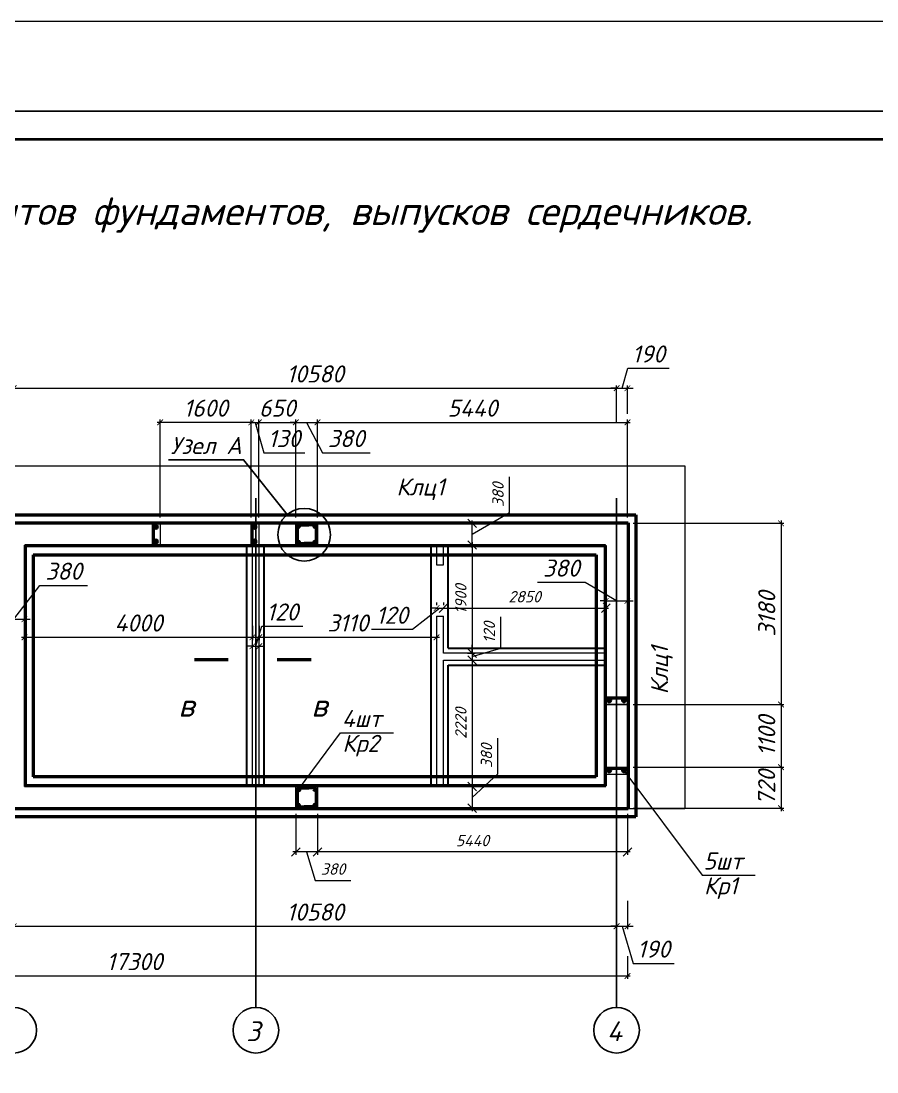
# Model space of a CAD drawing. Extents: x 108150 to 142535, y -18867 to -9422.
# Drawn here: x 135373.8 to 135524, y -16720 to -16535.5 of the extents above; entities that cross this region are included whole.
import ezdxf
from ezdxf.enums import TextEntityAlignment as Align

# ---------------------------------------------------------------- set-up
doc = ezdxf.new("R2010")
doc.units = 0
doc.header["$MEASUREMENT"] = 0
doc.header["$PDMODE"] = 32
doc.header["$PDSIZE"] = 0.6
doc.layers.add('Выносные', color=8, linetype='Continuous', lineweight=15)
doc.styles.add('ГОСТ -3', font='isocpeui.ttf', dxfattribs={"height": 3})
doc.styles.add('ГОСТ 300', font='isocpeui.ttf', dxfattribs={"height": 300})
doc.styles.add('ГОСТ-2', font='isocpeui.ttf', dxfattribs={"oblique": 1, "height": 2})
doc.dimstyles.new('100-2', dxfattribs={"dimscale": 0, "dimtxt": 2, "dimasz": 1.5, "dimexe": 0.5, "dimexo": 1, "dimgap": 1, "dimtad": 1, "dimdec": 0, "dimlfac": 100, "dimdsep": 46, "dimtxsty": 'ГОСТ-2', "dimblk": 'OBLIQUE', "dimcen": 2, "dimdle": 0.5, "dimclrd": 7, "dimclre": 7, "dimclrt": 7, "dimadec": 0, "dimazin": 0, "dimtfac": 1, "dimtdec": 0, "dimtmove": 0, "dimatfit": 3, "dimfxl": 2, "dimlwd": 15, "dimlwe": 15, "dimarcsym": 0})
doc.dimstyles.new('100-3А', dxfattribs={"dimtxt": 3, "dimasz": 1, "dimexe": 0.5, "dimexo": 1, "dimgap": 1, "dimtad": 1, "dimdec": 0, "dimlfac": 100, "dimtxsty": 'ГОСТ -3', "dimblk": 'ARCHTICK', "dimcen": 2.5, "dimdle": 0.5, "dimclrd": 7, "dimclre": 7, "dimclrt": 7, "dimadec": 0, "dimazin": 0, "dimtfac": 1, "dimtdec": 0, "dimtmove": 0, "dimatfit": 0, "dimldrblk": 'DOT', "dimfxl": 1, "dimlwd": 15, "dimlwe": 15, "dimarcsym": 0})

# ---------------------------------------------------------------- blocks, each defined once
blk = doc.blocks.new('_ArchTick')
at = {"color": 0, "linetype": 'ByBlock', "const_width": 0.15}
blk.add_lwpolyline([(-0.5, -0.5), (0.5, 0.5)], dxfattribs=at)
blk = doc.blocks.new('_Dot')
at = {"color": 0, "linetype": 'ByBlock', "lineweight": -2}
blk.add_line((-0.5, 0), (-1, 0), dxfattribs=at)
at = {"color": 0, "linetype": 'ByBlock', "const_width": 0.5}
blk.add_lwpolyline([(-0.25, 0, 1), (0.25, 0, 1)], format="xyb", close=True, dxfattribs=at)
blk = doc.blocks.new('*D2676')
at = {"color": 7, "lineweight": 15, "transparency": 16777216}
for p, q in [((135415.04, -16645.25), (135416.09, -16641.75)), ((135416.09, -16641.75), (135423.29, -16641.75)), ((135414.44, -16645.25), (135413.44, -16645.25)), ((135414.44, -16646.85), (135414.44, -16644.75)), ((135414.44, -16645.25), (135415.64, -16645.25)), ((135414.44, -16645.25), (135415.64, -16645.25)), ((135415.64, -16646.85), (135415.64, -16644.75)), ((135415.64, -16645.25), (135416.64, -16645.25))]:
    blk.add_line(p, q, dxfattribs=at)
at = {"layer": 'Defpoints', "color": 0, "lineweight": 0, "transparency": 16777216}
for p in [(135415.64, -16645.25), (135414.44, -16647.85), (135415.64, -16647.85)]:
    blk.add_point(p, dxfattribs=at)
at = {"color": 7, "lineweight": 15, "transparency": 16777216}
blk.add_blockref('_ArchTick', (135414.44, -16645.25), dxfattribs=at)
at = {"color": 7, "lineweight": 15, "transparency": 16777216, "rotation": 180}
blk.add_blockref('_ArchTick', (135415.64, -16645.25), dxfattribs=at)
at = {"color": 7, "lineweight": 25, "transparency": 16777216, "insert": (135419.69, -16639.25), "char_height": 3, "attachment_point": 5, "style": 'ГОСТ -3'}
blk.add_mtext('120', dxfattribs=at)
blk = doc.blocks.new('*D2864')
at = {"color": 7, "lineweight": 15, "transparency": 16777216}
for p, q in [((135372.54, -16640.52), (135377.13, -16634.59)), ((135377.13, -16634.59), (135385.5, -16634.59)), ((135370.64, -16639.52), (135370.64, -16640.02)), ((135374.44, -16639.52), (135374.44, -16640.02)), ((135370.64, -16640.52), (135369.64, -16640.52)), ((135370.64, -16640.52), (135374.44, -16640.52)), ((135370.64, -16640.52), (135374.44, -16640.52)), ((135374.44, -16640.52), (135375.44, -16640.52))]:
    blk.add_line(p, q, dxfattribs=at)
at = {"layer": 'Defpoints', "color": 0, "lineweight": 0, "transparency": 16777216}
for p in [(135370.64, -16640.52), (135374.44, -16640.52), (135374.44, -16640.52)]:
    blk.add_point(p, dxfattribs=at)
at = {"color": 7, "lineweight": 15, "transparency": 16777216}
blk.add_blockref('_ArchTick', (135370.64, -16640.52), dxfattribs=at)
at = {"color": 7, "lineweight": 15, "transparency": 16777216, "rotation": 180}
blk.add_blockref('_ArchTick', (135374.44, -16640.52), dxfattribs=at)
at = {"color": 7, "lineweight": 25, "transparency": 16777216, "insert": (135381.32, -16632.09), "char_height": 3, "attachment_point": 5, "style": 'ГОСТ -3'}
blk.add_mtext('380', dxfattribs=at)
blk = doc.blocks.new('*D2677')
at = {"color": 7, "lineweight": 15, "transparency": 16777216}
for p, q in [((135472.83, -16634.05), (135464.46, -16634.05)), ((135478.34, -16637.3), (135472.83, -16634.05)), ((135476.44, -16636.29), (135476.44, -16637.8)), ((135480.24, -16636.29), (135480.24, -16637.8)), ((135476.44, -16637.3), (135475.44, -16637.3)), ((135476.44, -16637.3), (135480.24, -16637.3)), ((135476.44, -16637.3), (135480.24, -16637.3)), ((135480.24, -16637.3), (135481.24, -16637.3))]:
    blk.add_line(p, q, dxfattribs=at)
at = {"layer": 'Defpoints', "color": 0, "lineweight": 0, "transparency": 16777216}
for p in [(135476.44, -16635.29), (135480.24, -16635.29), (135480.24, -16637.3)]:
    blk.add_point(p, dxfattribs=at)
at = {"color": 7, "lineweight": 15, "transparency": 16777216}
blk.add_blockref('_ArchTick', (135476.44, -16637.3), dxfattribs=at)
at = {"color": 7, "lineweight": 15, "transparency": 16777216, "rotation": 180}
blk.add_blockref('_ArchTick', (135480.24, -16637.3), dxfattribs=at)
at = {"color": 7, "lineweight": 25, "transparency": 16777216, "insert": (135468.64, -16631.55), "char_height": 3, "attachment_point": 5, "style": 'ГОСТ -3'}
blk.add_mtext('380', dxfattribs=at)
blk = doc.blocks.new('*D2681')
at = {"color": 7, "lineweight": 15, "transparency": 16777216}
for p, q in [((135479.29, -16599.97), (135480.34, -16596.47)), ((135480.34, -16596.47), (135487.54, -16596.47)), ((135478.34, -16604.97), (135478.34, -16599.47)), ((135480.24, -16604.47), (135480.24, -16599.47)), ((135478.34, -16599.97), (135477.34, -16599.97)), ((135478.34, -16599.97), (135480.24, -16599.97)), ((135478.34, -16599.97), (135480.24, -16599.97)), ((135480.24, -16599.97), (135481.24, -16599.97))]:
    blk.add_line(p, q, dxfattribs=at)
at = {"layer": 'Defpoints', "color": 0, "lineweight": 0, "transparency": 16777216}
for p in [(135480.24, -16599.97), (135478.34, -16605.97), (135480.24, -16605.47)]:
    blk.add_point(p, dxfattribs=at)
at = {"color": 7, "lineweight": 15, "transparency": 16777216}
blk.add_blockref('_ArchTick', (135478.34, -16599.97), dxfattribs=at)
at = {"color": 7, "lineweight": 15, "transparency": 16777216, "rotation": 180}
blk.add_blockref('_ArchTick', (135480.24, -16599.97), dxfattribs=at)
at = {"color": 7, "lineweight": 25, "transparency": 16777216, "insert": (135483.94, -16593.97), "char_height": 3, "attachment_point": 5, "style": 'ГОСТ -3'}
blk.add_mtext('190', dxfattribs=at)
blk = doc.blocks.new('*D2682')
at = {"color": 7, "lineweight": 15, "transparency": 16777216}
for p, q in [((135507.19, -16623.19), (135507.19, -16655.99)), ((135481.24, -16623.69), (135507.69, -16623.69)), ((135481.24, -16655.49), (135507.69, -16655.49))]:
    blk.add_line(p, q, dxfattribs=at)
at = {"layer": 'Defpoints', "color": 0, "lineweight": 0, "transparency": 16777216}
for p in [(135480.24, -16623.69), (135480.24, -16655.49), (135507.19, -16655.49)]:
    blk.add_point(p, dxfattribs=at)
at = {"color": 7, "lineweight": 15, "transparency": 16777216}
for p, rotation in [((135507.19, -16623.69), 90), ((135507.19, -16655.49), 270)]:
    blk.add_blockref('_ArchTick', p, dxfattribs=dict(at, rotation=rotation))
at = {"color": 7, "lineweight": 25, "transparency": 16777216, "insert": (135504.69, -16639.59), "char_height": 3, "attachment_point": 5, "rotation": 90, "style": 'ГОСТ -3'}
blk.add_mtext('3180', dxfattribs=at)
blk = doc.blocks.new('*D2867')
at = {"color": 7, "lineweight": 15, "transparency": 16777216}
for p, q in [((135481.24, -16655.49), (135507.69, -16655.49)), ((135507.19, -16654.99), (135507.19, -16666.99)), ((135481.24, -16666.49), (135507.69, -16666.49))]:
    blk.add_line(p, q, dxfattribs=at)
at = {"layer": 'Defpoints', "color": 0, "lineweight": 0, "transparency": 16777216}
for p in [(135480.24, -16655.49), (135480.24, -16666.49), (135507.19, -16666.49)]:
    blk.add_point(p, dxfattribs=at)
at = {"color": 7, "lineweight": 15, "transparency": 16777216}
for p, rotation in [((135507.19, -16655.49), 90), ((135507.19, -16666.49), 270)]:
    blk.add_blockref('_ArchTick', p, dxfattribs=dict(at, rotation=rotation))
at = {"color": 7, "lineweight": 25, "transparency": 16777216, "insert": (135504.69, -16660.99), "char_height": 3, "attachment_point": 5, "rotation": 90, "style": 'ГОСТ -3'}
blk.add_mtext('1100', dxfattribs=at)
blk = doc.blocks.new('*D2868')
at = {"color": 7, "lineweight": 15, "transparency": 16777216}
for p, q in [((135481.24, -16666.49), (135507.69, -16666.49)), ((135507.19, -16665.99), (135507.19, -16674.19)), ((135481.24, -16673.69), (135507.69, -16673.69))]:
    blk.add_line(p, q, dxfattribs=at)
at = {"layer": 'Defpoints', "color": 0, "lineweight": 0, "transparency": 16777216}
for p in [(135480.24, -16666.49), (135480.24, -16673.69), (135507.19, -16673.69)]:
    blk.add_point(p, dxfattribs=at)
at = {"color": 7, "lineweight": 15, "transparency": 16777216}
for p, rotation in [((135507.19, -16666.49), 90), ((135507.19, -16673.69), 270)]:
    blk.add_blockref('_ArchTick', p, dxfattribs=dict(at, rotation=rotation))
at = {"color": 7, "lineweight": 25, "transparency": 16777216, "insert": (135504.67, -16670.09), "char_height": 3, "attachment_point": 5, "rotation": 90, "style": 'ГОСТ -3'}
blk.add_mtext('720', dxfattribs=at)
blk = doc.blocks.new('A$C2C831A7A')
at = {"lineweight": 25}
for points in [[(-0.95, 3.2, 1), (-0.15, 3.2, 1)], [(-0.95, 0.6, 1), (-0.15, 0.6, 1)]]:
    blk.add_hatch(color=7, dxfattribs=at).paths.add_polyline_path(points)
at = {"color": 7, "lineweight": 50}
blk.add_line((-0.15, 0.06), (-0.15, 3.69), dxfattribs=at)
at = {"color": 7, "lineweight": 25}
for centre in [(-0.55, 3.2), (-0.55, 0.6)]:
    blk.add_circle(centre, 0.4, dxfattribs=at)
blk = doc.blocks.new('A$C6C1B274A')
at = {"lineweight": 40}
for points in [[(0.3, 3.3, 1), (0.7, 3.3, 1)], [(3.1, 3.3, 1), (3.5, 3.3, 1)], [(0.3, 0.5, 1), (0.7, 0.5, 1)], [(3.1, 0.5, 1), (3.5, 0.5, 1)]]:
    blk.add_hatch(color=7, dxfattribs=at).paths.add_polyline_path(points)
at = {"color": 7, "lineweight": 40}
for p, q in [((0.19, 3.5), (2.31, 3.5)), ((0.3, 0.2), (0.3, 3.6)), ((3.61, 3.5), (1.49, 3.5)), ((3.5, 0.2), (3.5, 3.6)), ((0.19, 0.3), (2.31, 0.3)), ((3.61, 0.3), (1.49, 0.3))]:
    blk.add_line(p, q, dxfattribs=at)
for centre in [(0.5, 3.3), (3.3, 3.3), (0.5, 0.5), (3.3, 0.5)]:
    blk.add_circle(centre, 0.2, dxfattribs=at)
blk = doc.blocks.new('_Oblique')
at = {"color": 0, "linetype": 'ByBlock', "lineweight": -2}
blk.add_line((-0.5, -0.5), (0.5, 0.5), dxfattribs=at)
blk = doc.blocks.new('*D2871')
at = {"color": 7, "lineweight": 15, "transparency": 16777216}
for p, q in [((135425.84, -16674.69), (135425.84, -16681.87)), ((135480.24, -16674.69), (135480.24, -16681.87)), ((135480.74, -16681.37), (135425.34, -16681.37))]:
    blk.add_line(p, q, dxfattribs=at)
at = {"layer": 'Defpoints', "color": 0, "lineweight": 0, "transparency": 16777216}
for p in [(135425.84, -16673.69), (135480.24, -16673.69), (135425.84, -16681.37)]:
    blk.add_point(p, dxfattribs=at)
at = {"color": 7, "lineweight": 15, "transparency": 16777216, "xscale": 1.5, "yscale": 1.5, "zscale": 1.5, "rotation": 180}
blk.add_blockref('_Oblique', (135425.84, -16681.37), dxfattribs=at)
at = {"color": 7, "lineweight": 15, "transparency": 16777216, "xscale": 1.5, "yscale": 1.5, "zscale": 1.5}
blk.add_blockref('_Oblique', (135480.24, -16681.37), dxfattribs=at)
at = {"color": 7, "lineweight": 25, "transparency": 16777216, "insert": (135453.04, -16679.37), "char_height": 2, "attachment_point": 5, "style": 'ГОСТ-2'}
blk.add_mtext('5440', dxfattribs=at)
blk = doc.blocks.new('*D2872')
at = {"color": 7, "lineweight": 15, "transparency": 16777216}
for p, q in [((135422.04, -16674.69), (135422.04, -16681.87)), ((135425.84, -16674.69), (135425.84, -16681.87)), ((135426.34, -16681.37), (135421.54, -16681.37)), ((135423.94, -16681.37), (135425.44, -16686.37)), ((135425.44, -16686.37), (135431.73, -16686.37))]:
    blk.add_line(p, q, dxfattribs=at)
at = {"layer": 'Defpoints', "color": 0, "lineweight": 0, "transparency": 16777216}
for p in [(135422.04, -16673.69), (135425.84, -16673.69), (135422.04, -16681.37)]:
    blk.add_point(p, dxfattribs=at)
at = {"color": 7, "lineweight": 15, "transparency": 16777216, "xscale": 1.5, "yscale": 1.5, "zscale": 1.5, "rotation": 180}
blk.add_blockref('_Oblique', (135422.04, -16681.37), dxfattribs=at)
at = {"color": 7, "lineweight": 15, "transparency": 16777216, "xscale": 1.5, "yscale": 1.5, "zscale": 1.5}
blk.add_blockref('_Oblique', (135425.84, -16681.37), dxfattribs=at)
at = {"color": 7, "lineweight": 25, "transparency": 16777216, "insert": (135428.58, -16684.37), "char_height": 2, "attachment_point": 5, "style": 'ГОСТ-2'}
blk.add_mtext('380', dxfattribs=at)
blk = doc.blocks.new('*D2685')
at = {"color": 7, "lineweight": 15, "transparency": 16777216}
for p, q in [((135446.74, -16637.57), (135446.74, -16638.07)), ((135447.94, -16637.57), (135447.94, -16638.07)), ((135447.34, -16638.57), (135442.52, -16642.32)), ((135446.74, -16638.57), (135445.74, -16638.57)), ((135446.74, -16638.57), (135447.94, -16638.57)), ((135446.74, -16638.57), (135447.94, -16638.57)), ((135447.94, -16638.57), (135448.94, -16638.57)), ((135442.52, -16642.32), (135435.33, -16642.32))]:
    blk.add_line(p, q, dxfattribs=at)
at = {"layer": 'Defpoints', "color": 0, "lineweight": 0, "transparency": 16777216}
for p in [(135446.74, -16638.57), (135447.94, -16638.57), (135447.94, -16638.57)]:
    blk.add_point(p, dxfattribs=at)
at = {"color": 7, "lineweight": 15, "transparency": 16777216}
blk.add_blockref('_ArchTick', (135446.74, -16638.57), dxfattribs=at)
at = {"color": 7, "lineweight": 15, "transparency": 16777216, "rotation": 180}
blk.add_blockref('_ArchTick', (135447.94, -16638.57), dxfattribs=at)
at = {"color": 7, "lineweight": 25, "transparency": 16777216, "insert": (135438.93, -16639.82), "char_height": 3, "attachment_point": 5, "style": 'ГОСТ -3'}
blk.add_mtext('120', dxfattribs=at)
blk = doc.blocks.new('*D2686')
at = {"color": 7, "lineweight": 15, "transparency": 16777216}
for p, q in [((135447.94, -16637.57), (135447.94, -16638.07)), ((135476.44, -16637.57), (135476.44, -16639.07)), ((135447.44, -16638.57), (135476.94, -16638.57))]:
    blk.add_line(p, q, dxfattribs=at)
at = {"layer": 'Defpoints', "color": 0, "lineweight": 0, "transparency": 16777216}
for p in [(135476.44, -16636.57), (135447.94, -16638.57), (135476.44, -16638.57)]:
    blk.add_point(p, dxfattribs=at)
at = {"color": 7, "lineweight": 15, "transparency": 16777216, "xscale": 1.5, "yscale": 1.5, "zscale": 1.5, "rotation": 180}
blk.add_blockref('_Oblique', (135447.94, -16638.57), dxfattribs=at)
at = {"color": 7, "lineweight": 15, "transparency": 16777216, "xscale": 1.5, "yscale": 1.5, "zscale": 1.5}
blk.add_blockref('_Oblique', (135476.44, -16638.57), dxfattribs=at)
at = {"color": 7, "lineweight": 25, "transparency": 16777216, "insert": (135462.19, -16636.57), "char_height": 2, "attachment_point": 5, "style": 'ГОСТ-2'}
blk.add_mtext('2850', dxfattribs=at)
blk = doc.blocks.new('*D2687')
at = {"color": 7, "lineweight": 15, "transparency": 16777216}
for p, q in [((135453.01, -16626.99), (135453.01, -16646.99)), ((135452.15, -16627.49), (135453.51, -16627.49)), ((135452.15, -16646.49), (135453.51, -16646.49))]:
    blk.add_line(p, q, dxfattribs=at)
at = {"layer": 'Defpoints', "color": 0, "lineweight": 0, "transparency": 16777216}
for p in [(135451.15, -16627.49), (135451.15, -16646.49), (135453.01, -16646.49)]:
    blk.add_point(p, dxfattribs=at)
at = {"color": 7, "lineweight": 15, "transparency": 16777216, "xscale": 1.5, "yscale": 1.5, "zscale": 1.5}
for p, rotation in [((135453.01, -16627.49), 90), ((135453.01, -16646.49), 270)]:
    blk.add_blockref('_Oblique', p, dxfattribs=dict(at, rotation=rotation))
at = {"color": 7, "lineweight": 25, "transparency": 16777216, "insert": (135451.01, -16636.99), "char_height": 2, "attachment_point": 5, "rotation": 90, "style": 'ГОСТ-2'}
blk.add_mtext('1900', dxfattribs=at)
blk = doc.blocks.new('*D2688')
at = {"color": 7, "lineweight": 15, "transparency": 16777216}
for p, q in [((135458.01, -16645.59), (135458.01, -16640.1)), ((135453.01, -16646.49), (135453.01, -16644.99)), ((135453.01, -16647.09), (135458.01, -16645.59)), ((135452.15, -16646.49), (135453.51, -16646.49)), ((135453.01, -16646.49), (135453.01, -16647.69)), ((135453.01, -16646.49), (135453.01, -16647.69)), ((135448.94, -16647.69), (135453.51, -16647.69)), ((135453.01, -16647.69), (135453.01, -16649.19))]:
    blk.add_line(p, q, dxfattribs=at)
at = {"layer": 'Defpoints', "color": 0, "lineweight": 0, "transparency": 16777216}
for p in [(135451.15, -16646.49), (135447.94, -16647.69), (135453.01, -16647.69)]:
    blk.add_point(p, dxfattribs=at)
at = {"color": 7, "lineweight": 15, "transparency": 16777216, "xscale": 1.5, "yscale": 1.5, "zscale": 1.5}
for p, rotation in [((135453.01, -16646.49), 270), ((135453.01, -16647.69), 90)]:
    blk.add_blockref('_Oblique', p, dxfattribs=dict(at, rotation=rotation))
at = {"color": 7, "lineweight": 25, "transparency": 16777216, "insert": (135456.01, -16642.85), "char_height": 2, "attachment_point": 5, "rotation": 90, "style": 'ГОСТ-2'}
blk.add_mtext('120', dxfattribs=at)
blk = doc.blocks.new('*D2689')
at = {"color": 7, "lineweight": 15, "transparency": 16777216}
for p, q in [((135453.01, -16647.19), (135453.01, -16670.39)), ((135448.94, -16647.69), (135453.51, -16647.69)), ((135448.94, -16669.89), (135453.51, -16669.89))]:
    blk.add_line(p, q, dxfattribs=at)
at = {"layer": 'Defpoints', "color": 0, "lineweight": 0, "transparency": 16777216}
for p in [(135447.94, -16647.69), (135447.94, -16669.89), (135453.01, -16669.89)]:
    blk.add_point(p, dxfattribs=at)
at = {"color": 7, "lineweight": 15, "transparency": 16777216, "xscale": 1.5, "yscale": 1.5, "zscale": 1.5}
for p, rotation in [((135453.01, -16647.69), 90), ((135453.01, -16669.89), 270)]:
    blk.add_blockref('_Oblique', p, dxfattribs=dict(at, rotation=rotation))
at = {"color": 7, "lineweight": 25, "transparency": 16777216, "insert": (135451.01, -16658.79), "char_height": 2, "attachment_point": 5, "rotation": 90, "style": 'ГОСТ-2'}
blk.add_mtext('2220', dxfattribs=at)
blk = doc.blocks.new('*D2690')
at = {"color": 7, "lineweight": 15, "transparency": 16777216}
for p, q in [((135457.51, -16667.65), (135457.51, -16661.37)), ((135453.01, -16671.79), (135457.51, -16667.65)), ((135453.01, -16669.39), (135453.01, -16674.19)), ((135448.94, -16669.89), (135453.51, -16669.89)), ((135448.8, -16673.69), (135453.51, -16673.69))]:
    blk.add_line(p, q, dxfattribs=at)
at = {"layer": 'Defpoints', "color": 0, "lineweight": 0, "transparency": 16777216}
for p in [(135447.94, -16669.89), (135447.8, -16673.69), (135453.01, -16673.69)]:
    blk.add_point(p, dxfattribs=at)
at = {"color": 7, "lineweight": 15, "transparency": 16777216, "xscale": 1.5, "yscale": 1.5, "zscale": 1.5}
for p, rotation in [((135453.01, -16669.89), 90), ((135453.01, -16673.69), 270)]:
    blk.add_blockref('_Oblique', p, dxfattribs=dict(at, rotation=rotation))
at = {"color": 7, "lineweight": 25, "transparency": 16777216, "insert": (135455.51, -16664.51), "char_height": 2, "attachment_point": 5, "rotation": 90, "style": 'ГОСТ-2'}
blk.add_mtext('380', dxfattribs=at)
blk = doc.blocks.new('*D2691')
at = {"color": 7, "lineweight": 15, "transparency": 16777216}
for p, q in [((135459.53, -16621.81), (135459.53, -16615.53)), ((135453.01, -16625.59), (135459.53, -16621.81)), ((135453.01, -16627.99), (135453.01, -16623.19)), ((135448.94, -16623.69), (135453.51, -16623.69)), ((135448.94, -16627.49), (135453.51, -16627.49))]:
    blk.add_line(p, q, dxfattribs=at)
at = {"layer": 'Defpoints', "color": 0, "lineweight": 0, "transparency": 16777216}
for p in [(135447.94, -16623.69), (135453.01, -16623.69), (135447.94, -16627.49)]:
    blk.add_point(p, dxfattribs=at)
at = {"color": 7, "lineweight": 15, "transparency": 16777216, "xscale": 1.5, "yscale": 1.5, "zscale": 1.5}
for p, rotation in [((135453.01, -16623.69), 90), ((135453.01, -16627.49), 270)]:
    blk.add_blockref('_Oblique', p, dxfattribs=dict(at, rotation=rotation))
at = {"color": 7, "lineweight": 25, "transparency": 16777216, "insert": (135457.53, -16618.67), "char_height": 2, "attachment_point": 5, "rotation": 90, "style": 'ГОСТ-2'}
blk.add_mtext('380', dxfattribs=at)
blk = doc.blocks.new('*D2694')
at = {"color": 7, "lineweight": 15, "transparency": 16777216}
for p, q in [((135422.04, -16605.97), (135421.04, -16605.97)), ((135422.04, -16622.69), (135422.04, -16605.47)), ((135422.04, -16605.97), (135425.84, -16605.97)), ((135422.04, -16605.97), (135425.84, -16605.97)), ((135423.94, -16605.97), (135426.71, -16611.31)), ((135425.84, -16622.69), (135425.84, -16605.47)), ((135425.84, -16605.97), (135426.84, -16605.97)), ((135426.71, -16611.31), (135435.09, -16611.31))]:
    blk.add_line(p, q, dxfattribs=at)
at = {"layer": 'Defpoints', "color": 0, "lineweight": 0, "transparency": 16777216}
for p in [(135425.84, -16605.97), (135422.04, -16623.69), (135425.84, -16623.69)]:
    blk.add_point(p, dxfattribs=at)
at = {"color": 7, "lineweight": 15, "transparency": 16777216}
blk.add_blockref('_ArchTick', (135422.04, -16605.97), dxfattribs=at)
at = {"color": 7, "lineweight": 15, "transparency": 16777216, "rotation": 180}
blk.add_blockref('_ArchTick', (135425.84, -16605.97), dxfattribs=at)
at = {"color": 7, "lineweight": 25, "transparency": 16777216, "insert": (135430.9, -16608.81), "char_height": 3, "attachment_point": 5, "style": 'ГОСТ -3'}
blk.add_mtext('380', dxfattribs=at)
blk = doc.blocks.new('*D2695')
at = {"layer": 'Defpoints', "color": 0, "lineweight": 0, "ltscale": 100, "transparency": 16777216}
for p in [(135422.04, -16605.97), (135415.54, -16623.69), (135422.04, -16623.69)]:
    blk.add_point(p, dxfattribs=at)
at = {"layer": 'Выносные', "color": 7, "lineweight": 15, "ltscale": 100, "transparency": 16777216}
for p, q in [((135415.04, -16605.97), (135422.54, -16605.97)), ((135415.54, -16622.69), (135415.54, -16605.47)), ((135422.04, -16622.69), (135422.04, -16605.47))]:
    blk.add_line(p, q, dxfattribs=at)
at = {"layer": 'Выносные', "color": 7, "lineweight": 15, "ltscale": 100, "transparency": 16777216, "rotation": 180}
blk.add_blockref('_ArchTick', (135415.54, -16605.97), dxfattribs=at)
at = {"layer": 'Выносные', "color": 7, "lineweight": 15, "ltscale": 100, "transparency": 16777216}
blk.add_blockref('_ArchTick', (135422.04, -16605.97), dxfattribs=at)
at = {"layer": 'Выносные', "color": 7, "lineweight": 40, "ltscale": 100, "transparency": 16777216, "insert": (135418.79, -16603.47), "char_height": 3, "attachment_point": 5, "style": 'ГОСТ -3'}
blk.add_mtext('650', dxfattribs=at)
blk = doc.blocks.new('*D2873')
at = {"layer": 'Defpoints', "color": 0, "lineweight": 0, "ltscale": 100, "transparency": 16777216}
for p in [(135398.24, -16605.97), (135398.24, -16623.69), (135414.24, -16623.69)]:
    blk.add_point(p, dxfattribs=at)
at = {"layer": 'Выносные', "color": 7, "lineweight": 15, "ltscale": 100, "transparency": 16777216}
for p, q in [((135414.74, -16605.97), (135397.74, -16605.97)), ((135398.24, -16622.69), (135398.24, -16605.47)), ((135414.24, -16622.69), (135414.24, -16605.47))]:
    blk.add_line(p, q, dxfattribs=at)
at = {"layer": 'Выносные', "color": 7, "lineweight": 15, "ltscale": 100, "transparency": 16777216, "rotation": 180}
blk.add_blockref('_ArchTick', (135398.24, -16605.97), dxfattribs=at)
at = {"layer": 'Выносные', "color": 7, "lineweight": 15, "ltscale": 100, "transparency": 16777216}
blk.add_blockref('_ArchTick', (135414.24, -16605.97), dxfattribs=at)
at = {"layer": 'Выносные', "color": 7, "lineweight": 40, "ltscale": 100, "transparency": 16777216, "insert": (135406.24, -16603.47), "char_height": 3, "attachment_point": 5, "style": 'ГОСТ -3'}
blk.add_mtext('1600', dxfattribs=at)
blk = doc.blocks.new('*D2696')
at = {"color": 7, "lineweight": 15, "transparency": 16777216}
for p, q in [((135414.24, -16605.97), (135413.24, -16605.97)), ((135414.24, -16622.69), (135414.24, -16605.47)), ((135414.24, -16605.97), (135415.54, -16605.97)), ((135414.24, -16605.97), (135415.54, -16605.97)), ((135414.89, -16605.97), (135416.41, -16611.31)), ((135415.54, -16622.69), (135415.54, -16605.47)), ((135415.54, -16605.97), (135416.54, -16605.97)), ((135416.41, -16611.31), (135423.61, -16611.31))]:
    blk.add_line(p, q, dxfattribs=at)
at = {"layer": 'Defpoints', "color": 0, "lineweight": 0, "transparency": 16777216}
for p in [(135415.54, -16605.97), (135414.24, -16623.69), (135415.54, -16623.69)]:
    blk.add_point(p, dxfattribs=at)
at = {"color": 7, "lineweight": 15, "transparency": 16777216}
blk.add_blockref('_ArchTick', (135414.24, -16605.97), dxfattribs=at)
at = {"color": 7, "lineweight": 15, "transparency": 16777216, "rotation": 180}
blk.add_blockref('_ArchTick', (135415.54, -16605.97), dxfattribs=at)
at = {"color": 7, "lineweight": 25, "transparency": 16777216, "insert": (135420.01, -16608.81), "char_height": 3, "attachment_point": 5, "style": 'ГОСТ -3'}
blk.add_mtext('130', dxfattribs=at)
blk = doc.blocks.new('*D2699')
at = {"color": 7, "lineweight": 15, "transparency": 16777216}
for p, q in [((135478.34, -16689.42), (135478.34, -16694.92)), ((135480.24, -16689.92), (135480.24, -16694.92)), ((135478.34, -16694.42), (135477.34, -16694.42)), ((135478.34, -16694.42), (135480.24, -16694.42)), ((135478.34, -16694.42), (135480.24, -16694.42)), ((135479.29, -16694.42), (135481.24, -16700.92)), ((135480.24, -16694.42), (135481.24, -16694.42)), ((135481.24, -16700.92), (135488.44, -16700.92))]:
    blk.add_line(p, q, dxfattribs=at)
at = {"layer": 'Defpoints', "color": 0, "lineweight": 0, "transparency": 16777216}
for p in [(135478.34, -16688.42), (135480.24, -16688.92), (135480.24, -16694.42)]:
    blk.add_point(p, dxfattribs=at)
at = {"color": 7, "lineweight": 15, "transparency": 16777216}
blk.add_blockref('_ArchTick', (135478.34, -16694.42), dxfattribs=at)
at = {"color": 7, "lineweight": 15, "transparency": 16777216, "rotation": 180}
blk.add_blockref('_ArchTick', (135480.24, -16694.42), dxfattribs=at)
at = {"color": 7, "lineweight": 25, "transparency": 16777216, "insert": (135484.84, -16698.42), "char_height": 3, "attachment_point": 5, "style": 'ГОСТ -3'}
blk.add_mtext('190', dxfattribs=at)
blk = doc.blocks.new('*D2700')
at = {"color": 7, "lineweight": 15, "transparency": 16777216}
for p, q in [((135307.24, -16699.66), (135307.24, -16703.64)), ((135480.24, -16699.66), (135480.24, -16703.64)), ((135306.74, -16703.14), (135480.74, -16703.14))]:
    blk.add_line(p, q, dxfattribs=at)
at = {"layer": 'Defpoints', "color": 0, "lineweight": 0, "transparency": 16777216}
for p in [(135307.24, -16698.66), (135480.24, -16698.66), (135480.24, -16703.14)]:
    blk.add_point(p, dxfattribs=at)
at = {"color": 7, "lineweight": 15, "transparency": 16777216, "rotation": 180}
blk.add_blockref('_ArchTick', (135307.24, -16703.14), dxfattribs=at)
at = {"color": 7, "lineweight": 15, "transparency": 16777216}
blk.add_blockref('_ArchTick', (135480.24, -16703.14), dxfattribs=at)
at = {"color": 7, "lineweight": 25, "transparency": 16777216, "insert": (135393.74, -16700.62), "char_height": 3, "attachment_point": 5, "style": 'ГОСТ -3'}
blk.add_mtext('17300', dxfattribs=at)

msp = doc.modelspace()

# ---------------------------------------------------------------- linework, layer by layer
at = {"color": 5, "lineweight": 25}
for p, q in [((135415.0417, -16619.2685, -754.4947), (135415.0417, -16708.6584, -754.4947)), ((135478.3417, -16619.2685, -754.4947), (135478.3417, -16708.6584, -754.4947))]:
    msp.add_line(p, q, dxfattribs=at)
at = {"color": 7, "lineweight": 50}
for p, q in [((135305.7417, -16622.1961, -754.4947), (135481.7417, -16622.1961, -754.4947)), ((135481.7417, -16622.1961, -754.4947), (135481.7417, -16675.1912, -754.4947)), ((135307.1462, -16623.5964, -754.4947), (135480.3417, -16623.5964, -754.4947)), ((135480.3417, -16623.5964, -754.4947), (135480.3417, -16673.7946, -754.4947)), ((135374.5417, -16627.5964, -754.4947), (135476.3417, -16627.5964, -754.4947)), ((135374.5417, -16627.5964, -754.4947), (135374.5417, -16669.7607, -754.4947)), ((135476.3417, -16627.5964, -754.4947), (135476.3417, -16669.7607, -754.4947)), ((135375.9417, -16629.1961, -754.4947), (135474.7417, -16629.1961, -754.4947)), ((135375.9417, -16629.1961, -754.4947), (135375.9417, -16668.1912, -754.4947)), ((135474.7417, -16629.1961, -754.4947), (135474.7417, -16668.1912, -754.4947)), ((135474.7417, -16668.1912, -754.4947), (135375.9417, -16668.1912, -754.4947)), ((135476.3417, -16669.7607, -754.4947), (135374.5417, -16669.7607, -754.4947)), ((135480.3417, -16673.7946, -754.4947), (135307.1462, -16673.7946, -754.4947)), ((135481.7417, -16675.1912, -754.4947), (135305.7417, -16675.1912, -754.4947))]:
    msp.add_line(p, q, dxfattribs=at)
at = {"color": 6, "lineweight": 13}
for p, q in [((135398.2417, -16623.6946, -754.4947), (135398.2417, -16627.4946, -754.4947)), ((135415.5417, -16623.6946, -754.4947), (135415.5417, -16627.4946, -754.4947)), ((135374.4417, -16663.8946, -754.4947), (135374.4417, -16627.4946, -754.4947)), ((135414.4417, -16669.8946, -754.4947), (135414.4417, -16627.4946, -754.4947)), ((135415.6417, -16669.8946, -754.4947), (135415.6417, -16627.4946, -754.4947)), ((135446.7417, -16627.4946, -754.4947), (135446.7417, -16630.9946, -754.4947)), ((135447.9417, -16630.9946, -754.4947), (135447.9417, -16627.4946, -754.4947)), ((135446.7417, -16630.9946, -754.4947), (135447.9417, -16630.9946, -754.4947)), ((135446.7417, -16639.9946, -754.4947), (135446.7417, -16669.8946, -754.4947)), ((135446.7417, -16639.9946, -754.4947), (135447.9417, -16639.9946, -754.4947)), ((135447.9417, -16646.4946, -754.4947), (135447.9417, -16639.9946, -754.4947)), ((135476.4417, -16646.4946, -754.4947), (135447.9417, -16646.4946, -754.4947)), ((135447.9417, -16669.8946, -754.4947), (135447.9417, -16647.6946, -754.4947)), ((135447.9417, -16647.6946, -754.4947), (135476.4417, -16647.6946, -754.4947)), ((135476.4417, -16655.4946, -754.4947), (135480.2417, -16655.4946, -754.4947)), ((135374.4417, -16669.8946, -754.4947), (135374.4417, -16663.8946, -754.4947)), ((135415.0417, -16663.8946, -754.4947), (135415.0417, -16663.6946, -754.4947)), ((135476.4417, -16666.4946, -754.4947), (135480.2417, -16666.4946, -754.4947))]:
    msp.add_line(p, q, dxfattribs=at)
at = {"color": 7, "lineweight": 30}
for p, q in [((135413.4727, -16669.7607, -754.4947), (135413.4727, -16627.5964, -754.4947)), ((135416.4727, -16669.7607, -754.4947), (135416.4727, -16627.5964, -754.4947)), ((135445.7727, -16669.7607, -754.4947), (135445.7727, -16627.5964, -754.4947)), ((135448.7727, -16645.5946, -754.4947), (135448.7727, -16627.5964, -754.4947)), ((135448.7727, -16645.5946, -754.4947), (135476.3417, -16645.5946, -754.4947)), ((135448.7727, -16669.7607, -754.4947), (135448.7727, -16648.5946, -754.4947)), ((135448.7727, -16648.5946, -754.4947), (135476.3417, -16648.5946, -754.4947))]:
    msp.add_line(p, q, dxfattribs=at)
at = {"color": 1, "linetype": 'Continuous', "lineweight": 0}
msp.add_lwpolyline([(135221.1868, -16535.5269), (135882.013, -16535.5269), (135882.013, -16868.3403), (135221.1868, -16868.3403)], close=True, dxfattribs=at)
at = {"color": 0, "lineweight": -3, "elevation": -754.4947}
msp.add_lwpolyline([(135236.3475, -16848.334), (135866.3475, -16848.334), (135866.3475, -16551.334), (135236.3475, -16551.334)], close=True, dxfattribs=at)
at = {"color": 7, "lineweight": 40, "elevation": -754.4947}
msp.add_lwpolyline([(135256.3475, -16843.334), (135861.3475, -16843.334), (135861.3475, -16556.334), (135256.3475, -16556.334)], close=True, dxfattribs=at)
at = {"color": 116, "lineweight": 15, "elevation": -754.4947}
msp.add_lwpolyline([(135307.1462, -16673.7946), (135297.1462, -16673.7946), (135297.1462, -16613.5964), (135490.3417, -16613.5964), (135490.3417, -16673.7946), (135480.3417, -16673.7946)], dxfattribs=at)
at = {"color": 116, "lineweight": 25, "elevation": -754.4947}
msp.add_lwpolyline([(135420.5374, -16622.1504), (135412.8908, -16612.5281), (135399.709, -16612.5281)], dxfattribs=at)
at = {"color": 6, "lineweight": 13, "elevation": -754.4947}
for points in [[(135307.2417, -16623.6946), (135480.2417, -16623.6946), (135480.2417, -16673.6946), (135307.2417, -16673.6946)], [(135398.2417, -16623.6946), (135398.2417, -16627.4946), (135396.9417, -16627.4946), (135396.9417, -16623.6946)], [(135415.5417, -16623.6946), (135415.5417, -16627.4946), (135414.2417, -16627.4946), (135414.2417, -16623.6946)], [(135422.0417, -16623.6946), (135425.8417, -16623.6946), (135425.8417, -16627.4946), (135422.0417, -16627.4946)], [(135476.4417, -16654.1946), (135480.2417, -16654.1946), (135480.2417, -16655.4946), (135476.4417, -16655.4946)], [(135476.4417, -16666.4946), (135480.2417, -16666.4946), (135480.2417, -16667.7946), (135476.4417, -16667.7946)], [(135422.0417, -16669.8946), (135425.8417, -16669.8946), (135425.8417, -16673.6946), (135422.0417, -16673.6946)]]:
    msp.add_lwpolyline(points, close=True, dxfattribs=at)
for points in [[(135446.7417, -16627.4946), (135374.4417, -16627.4946)], [(135476.4417, -16635.2946), (135476.4417, -16627.4946), (135447.9417, -16627.4946)], [(135476.4417, -16655.4946), (135476.4417, -16647.6946)], [(135447.9417, -16669.8946), (135476.4417, -16669.8946), (135476.4417, -16666.4946)], [(135374.4417, -16669.8946), (135401.6417, -16669.8946)], [(135412.6417, -16669.8946), (135446.7417, -16669.8946)]]:
    msp.add_lwpolyline(points, dxfattribs=at)
at = {"color": 116, "lineweight": 25, "elevation": -754.4947}
for points in [[(135410.2302, -16647.6288, 0.6, 0.6, 0), (135404.2302, -16647.6288, 0.6, 0.6, 0), (135406.2302, -16647.6288, 0, 0.8, 0), (135406.2302, -16651.6288, 0, 0, 0), (135406.2302, -16653.6288, 0, 0, 0)], [(135418.7643, -16647.6288, 0.6, 0.6, 0), (135424.7643, -16647.6288, 0.6, 0.6, 0), (135422.7643, -16647.6288, 0, 0.8, 0), (135422.7643, -16651.6288, 0, 0, 0), (135422.7643, -16653.6288, 0, 0, 0)]]:
    msp.add_lwpolyline(points, format="xyseb", dxfattribs=at)
at = {"color": 116, "lineweight": 25}
msp.add_circle((135423.5089, -16625.685, -754.4947), 4.6177, dxfattribs=at)
at = {"color": 7}
for centre in [(135372.5417, -16712.6584, -754.4947), (135415.0417, -16712.6584, -754.4947), (135478.3417, -16712.6584, -754.4947)]:
    msp.add_circle(centre, 4, dxfattribs=at)

# ---------------------------------------------------------------- block references
at = {"color": 7, "lineweight": 0, "xscale": -1}
for p in [(135396.9417, -16627.4946, -754.4947), (135414.2417, -16627.4946, -754.4947)]:
    msp.add_blockref('A$C2C831A7A', p, dxfattribs=at)
at = {"color": 15, "lineweight": 50, "ltscale": 0.1, "xscale": -1, "rotation": 180}
for p in [(135422.0417, -16623.6946, -754.4947), (135422.0417, -16669.8946, -754.4947)]:
    msp.add_blockref('A$C6C1B274A', p, dxfattribs=at)
at = {"color": 7, "lineweight": 0, "xscale": -1, "rotation": 270}
for p in [(135476.4417, -16654.1946, -754.4947), (135476.4417, -16666.4946, -754.4947)]:
    msp.add_blockref('A$C2C831A7A', p, dxfattribs=at)

# ---------------------------------------------------------------- texts
at = {"color": 7}
for s, height, style, p in [('Схема расположения элементов фундаментов, выпусков сердечников.', 5, 'ГОСТ -3', (135284.7803, -16571.3306, -754.4947)), ('Клц1', 3, 'ГОСТ -3', (135439.6996, -16618.7935, -754.4947)), ('3', 3.5, 'ГОСТ 300', (135413.3488, -16714.5896, -754.4947)), ('4', 3.5, 'ГОСТ 300', (135476.6488, -16714.5896, -754.4947))]:
    msp.add_text(s, height=height, dxfattribs=dict(at, style=style)).set_placement(p)
at = {"color": 116, "lineweight": 25, "style": 'ГОСТ-2'}
msp.add_text('Узел А', height=3, dxfattribs=at).set_placement((135412.5567, -16611.5281, -754.4947), align=Align.RIGHT)
at = {"color": 7, "style": 'ГОСТ -3'}
msp.add_text('Клц1', height=3, rotation=90, dxfattribs=at).set_placement((135487.3716, -16653.7177, -754.4947))
at = {"color": 116, "lineweight": 25, "style": 'ГОСТ -3'}
msp.add_text('в', height=4, dxfattribs=at).set_placement((135404.2302, -16653.6288, -754.4947), align=Align.TOP_RIGHT)
msp.add_text('в', height=4, dxfattribs=at).set_placement((135424.7643, -16653.6288, -754.4947), align=Align.TOP_LEFT)
at = {"color": 7, "lineweight": 25, "style": 'ГОСТ -3'}
for s, p in [('4шт', (135430.126, -16659.4624, -754.4947)), ('Кр2', (135430.2159, -16663.8108, -754.4947)), ('5шт', (135493.5766, -16684.4557, -754.4947)), ('Кр1', (135493.6665, -16688.8041, -754.4947))]:
    msp.add_text(s, height=3, dxfattribs=at).set_placement(p)

# ---------------------------------------------------------------- dimensions: what is measured, and where the dimension line sits
at = {"color": 116, "lineweight": 25}
for base, p1, p2, dimstyle, override, picture, middle in [((135480.2417, -16599.9702, -754.4947), (135478.3417, -16605.9698, -754.4947), (135480.2417, -16605.4698, -754.4947), '100-3А', {"dimtmove": 1}, '*D2681', (135481.3417, -16593.9702, -754.4947)), ((135476.4417, -16638.5718, -754.4947), (135447.9417, -16638.5718, -754.4947), (135476.4417, -16636.5657, -754.4947), '100-2', {"dimscale": 1}, '*D2686', (135462.1917, -16636.5718, -754.4947)), ((135415.6417, -16645.2523, -754.4947), (135414.4417, -16647.8519, -754.4947), (135415.6417, -16647.8519, -754.4947), '100-3А', {"dimtmove": 1}, '*D2676', (135417.0917, -16639.2523, -754.4947)), ((135422.0417, -16681.3702, -754.4947), (135425.8417, -16673.6946, -754.4947), (135422.0417, -16673.6946, -754.4947), '100-2', {"dimscale": 1, "dimtmove": 1, "dimfxl": 1.25}, '*D2872', (135426.4417, -16684.3702, -754.4947)), ((135425.8417, -16681.3702, -754.4947), (135480.2417, -16673.6946, -754.4947), (135425.8417, -16673.6946, -754.4947), '100-2', {"dimscale": 1, "dimfxl": 1.25}, '*D2871', (135453.0417, -16679.3702, -754.4947)), ((135480.2417, -16694.4171, -754.4947), (135478.3417, -16688.4175, -754.4947), (135480.2417, -16688.9175, -754.4947), '100-3А', {"dimtmove": 1}, '*D2699', (135482.2417, -16698.4171, -754.4947))]:
    dim = msp.add_linear_dim(base=base, p1=p1, p2=p2, dimstyle=dimstyle, override=override, dxfattribs=at)
    dim.commit()
    dim.dimension.update_dxf_attribs({"geometry": picture, "text_midpoint": middle})
for base, p1, p2 in [((135478.3417, -16599.9702, -754.4947), (135372.5417, -16607.1346, -754.4947), (135478.3417, -16607.1346, -754.4947)), ((135478.3417, -16694.4171, -754.4947), (135372.5417, -16687.2526, -754.4947), (135478.3417, -16687.2526, -754.4947))]:
    msp.add_linear_dim(base=base, p1=p1, p2=p2, dimstyle='100-3А', override={"dimtmove": 1}, dxfattribs=at).render()
for base, p1, p2 in [((135480.2417, -16605.9698, -754.4947), (135425.8417, -16623.6946, -754.4947), (135480.2417, -16623.6946, -754.4947)), ((135414.4417, -16643.6846, -754.4947), (135374.4417, -16640.6946, -754.4947), (135414.4417, -16640.6946, -754.4947)), ((135446.7417, -16643.6846, -754.4947), (135415.6417, -16640.6946, -754.4947), (135446.7417, -16640.6814, -754.4947))]:
    msp.add_linear_dim(base=base, p1=p1, p2=p2, dimstyle='100-3А', dxfattribs=at).render()
for base, p1, p2, picture, middle in [((135415.5417, -16605.9698, -754.4947), (135414.2417, -16623.6946, -754.4947), (135415.5417, -16623.6946, -754.4947), '*D2696', (135417.4135, -16611.3136, -754.4947)), ((135425.8417, -16605.9698, -754.4947), (135422.0417, -16623.6946, -754.4947), (135425.8417, -16623.6946, -754.4947), '*D2694', (135427.7135, -16611.3136, -754.4947)), ((135374.4417, -16640.5217, -754.4947), (135370.6417, -16640.5217, -754.4947), (135374.4417, -16640.5217, -754.4947), '*D2864', (135378.1296, -16634.5868, -754.4947)), ((135480.2417, -16637.3007, -754.4947), (135476.4417, -16635.2946, -754.4947), (135480.2417, -16635.2946, -754.4947), '*D2677', (135471.8285, -16634.0479, -754.4947)), ((135447.9417, -16638.5718, -754.4947), (135446.7417, -16638.5718, -754.4947), (135447.9417, -16638.5718, -754.4947), '*D2685', (135441.5246, -16642.3218, -754.4947))]:
    dim = msp.add_linear_dim(base=base, p1=p1, p2=p2, dimstyle='100-3А', override={"dimtmove": 1}, dxfattribs=at)
    dim.commit()
    dim.dimension.update_dxf_attribs({"geometry": picture, "text_midpoint": middle, "dimtype": 160})
for base, p1, p2, dimstyle, override, picture, middle in [((135453.0129, -16623.6946, -754.4947), (135447.9417, -16627.4946, -754.4947), (135447.9417, -16623.6946, -754.4947), '100-2', {"dimscale": 1, "dimtmove": 1}, '*D2691', (135459.5333, -16620.8101, -754.4947)), ((135453.0129, -16673.6946, -754.4947), (135447.9417, -16669.8946, -754.4947), (135447.7975, -16673.6946, -754.4947), '100-2', {"dimscale": 1, "dimtmove": 1}, '*D2690', (135457.5115, -16666.6517, -754.4947)), ((135507.1934, -16673.6946, -754.4947), (135480.2417, -16666.4946, -754.4947), (135480.2417, -16673.6946, -754.4947), '100-3А', {"dimtmove": 1}, '*D2868', (135507.1934, -16670.0946, -754.4947))]:
    dim = msp.add_linear_dim(base=base, p1=p1, p2=p2, angle=270, dimstyle=dimstyle, override=override, dxfattribs=at)
    dim.commit()
    dim.dimension.update_dxf_attribs({"geometry": picture, "text_midpoint": middle, "dimtype": 160})
dim = msp.add_linear_dim(base=(135507.1934, -16655.4946, -754.4947), p1=(135480.2417, -16623.6946, -754.4947), p2=(135480.2417, -16655.4946, -754.4947), angle=270, dimstyle='100-3А', dxfattribs=at)
dim.commit()
dim.dimension.update_dxf_attribs({"geometry": '*D2682', "text_midpoint": (135504.6934, -16639.5946, -754.4947)})
for base, p1, p2, dimstyle, override, picture, middle in [((135453.0129, -16646.4946, -754.4947), (135451.1487, -16627.4946, -754.4947), (135451.1487, -16646.4946, -754.4947), '100-2', {"dimscale": 1}, '*D2687', (135451.0129, -16636.9946, -754.4947)), ((135453.0129, -16647.6946, -754.4947), (135451.1487, -16646.4946, -754.4947), (135447.9417, -16647.6946, -754.4947), '100-2', {"dimscale": 1, "dimtmove": 1}, '*D2688', (135456.0129, -16644.5946, -754.4947)), ((135453.0129, -16669.8946, -754.4947), (135447.9417, -16647.6946, -754.4947), (135447.9417, -16669.8946, -754.4947), '100-2', {"dimscale": 1, "dimtmove": 1}, '*D2689', (135451.0129, -16658.7946, -754.4947)), ((135507.1934, -16666.4946, -754.4947), (135480.2417, -16655.4946, -754.4947), (135480.2417, -16666.4946, -754.4947), '100-3А', {"dimtmove": 1}, '*D2867', (135504.6934, -16660.9946, -754.4947))]:
    dim = msp.add_linear_dim(base=base, p1=p1, p2=p2, angle=270, dimstyle=dimstyle, override=override, dxfattribs=at)
    dim.commit()
    dim.dimension.update_dxf_attribs({"geometry": picture, "text_midpoint": middle})
dim = msp.add_linear_dim(base=(135480.2417, -16703.1371, -754.4947), p1=(135307.2417, -16698.6564, -754.4947), p2=(135480.2417, -16698.6564, -754.4947), dimstyle='100-3А', dxfattribs=at)
dim.commit()
dim.dimension.update_dxf_attribs({"geometry": '*D2700', "text_midpoint": (135393.7417, -16703.1371, -754.4947), "dimtype": 160})
at = {"layer": 'Выносные', "color": 242, "lineweight": 40, "ltscale": 100, "true_color": 0xcd2027}
dim = msp.add_linear_dim(base=(135398.2417, -16605.9698, -754.4947), p1=(135414.2417, -16623.6946, -754.4947), p2=(135398.2417, -16623.6946, -754.4947), dimstyle='100-3А', dxfattribs=at)
dim.commit()
dim.dimension.update_dxf_attribs({"geometry": '*D2873', "text_midpoint": (135406.2417, -16603.4698, -754.4947)})
dim = msp.add_linear_dim(base=(135422.0417, -16605.9698, -754.4947), p1=(135415.5417, -16623.6946, -754.4947), p2=(135422.0417, -16623.6946, -754.4947), dimstyle='100-3А', dxfattribs=at)
dim.commit()
dim.dimension.update_dxf_attribs({"geometry": '*D2695', "text_midpoint": (135418.7917, -16605.9698, -754.4947), "dimtype": 160})

# ---------------------------------------------------------------- leaders
at = {"color": 116, "lineweight": 25}
for points in [[(135422.5417, -16670.3946, -754.4947), (135429.9016, -16660.4642, -754.4947), (135439.196, -16660.4642, -754.4947)], [(135479.637, -16667.0446, -754.4947), (135493.3522, -16685.4574, -754.4947), (135502.6466, -16685.4574, -754.4947)]]:
    msp.add_leader(points, dimstyle='100-3А', override={"dimgap": 1, "dimtad": 0}, dxfattribs=at)

doc.saveas('drawing.dxf')
